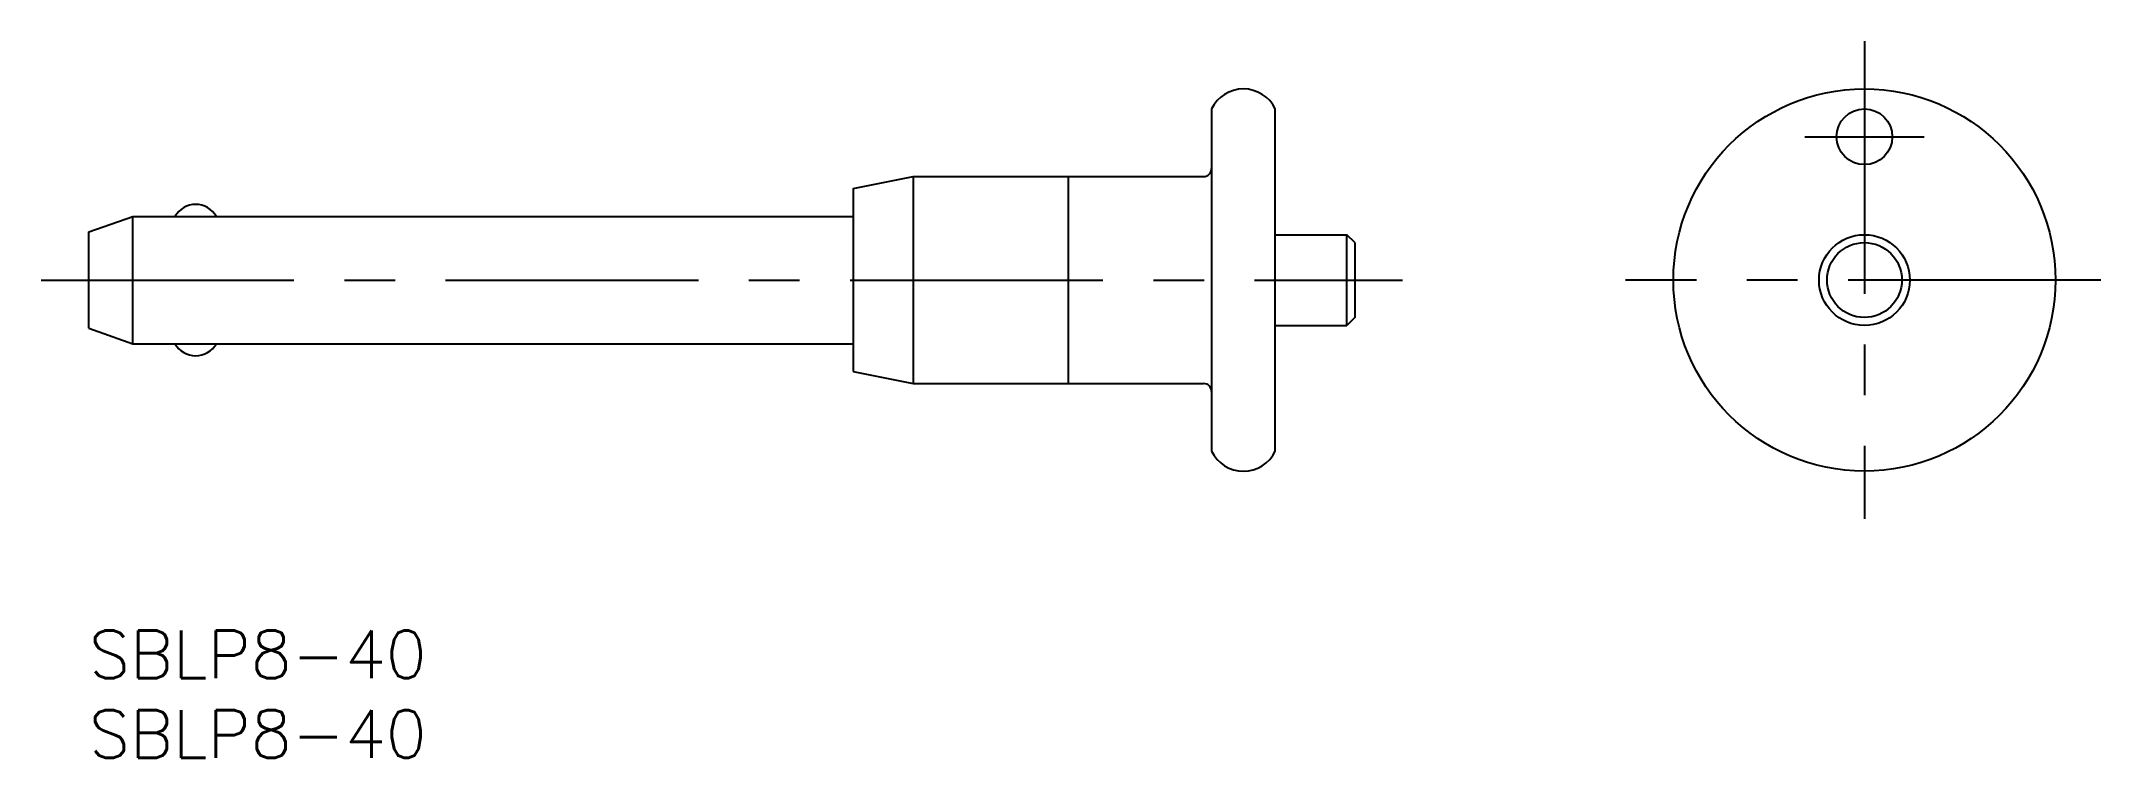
# Model space of a CAD drawing. Extents: x -3 to 126, y -8 to 37.
import ezdxf

# ---------------------------------------------------------------- set-up
doc = ezdxf.new("R2010")
doc.units = 0
doc.header["$LTSCALE"] = 0.5
doc.linetypes.add('CENTER', pattern=[50.8, 31.75, -6.35, 6.35, -6.35])
doc.layers.get('0').update_dxf_attribs({"linetype": 'CONTINUOUS'})
for name, color, linetype in [('MSM_CENTER', 1, 'CENTER'), ('MSM_CONTINUOUS', 7, 'CONTINUOUS'), ('MSM_PART_NUMBER', 7, 'CONTINUOUS')]:
    doc.layers.add(name, color=color, linetype=linetype)
doc.styles.get("Standard").update_dxf_attribs({"font": 'txt.shx', "height": 3, "bigfont": 'bigfont.shx'})

# ---------------------------------------------------------------- blocks, each defined once
blk = doc.blocks.new('*U11')
at = {"layer": 'MSM_PART_NUMBER'}
blk.add_text('SBLP8-40', height=3, dxfattribs=at).set_placement((0, -3))
blk = doc.blocks.new('*U12')
at = {"layer": 'MSM_PART_NUMBER'}
blk.add_text('SBLP8-40', height=3, dxfattribs=at).set_placement((0, -8))

msp = doc.modelspace()

# ---------------------------------------------------------------- linework, layer by layer
for p, q in [((70.5, 32.75), (70.5, 11.25)), ((74.5, 11.25), (74.5, 32.75)), ((48, 27.75), (51.75, 28.5)), ((51.75, 28.5), (70, 28.5)), ((51.75, 28.5), (51.75, 15.5)), ((61.5, 28.5), (61.5, 15.5)), ((48, 27.75), (48, 16.25)), ((0, 25.02), (2.747477, 26)), ((2.747477, 26), (48, 26)), ((2.747477, 18), (2.747477, 26)), ((0, 18.98), (0, 25.02)), ((74.5, 24.85), (79, 24.85)), ((79.5, 24.35), (79, 24.85)), ((79, 19.15), (79, 24.85)), ((79.5, 24.35), (79.5, 19.65)), ((79.5, 19.65), (79, 19.15)), ((0, 18.98), (2.747477, 18)), ((74.5, 19.15), (79, 19.15)), ((2.747477, 18), (48, 18)), ((48, 16.25), (51.75, 15.5)), ((51.75, 15.5), (70, 15.5))]:
    msp.add_line(p, q)
for centre, radius in [((111.5, 22), 12), ((111.5, 31), 1.75), ((111.5, 22), 2.85), ((111.5, 22), 2.35)]:
    msp.add_circle(centre, radius)
for centre, radius, start, end in [((72.5, 31.775), 2.225, 25.989234, 154.010766), ((70, 29), 0.5, 270, 0), ((6.700962, 25.25), 1.5, 30, 150), ((6.700962, 18.75), 1.5, 210, 330), ((70, 15), 0.5, 0, 90), ((72.5, 12.225), 2.225, 205.989234, 334.010766)]:
    msp.add_arc(centre, radius, start, end)
at = {"layer": 'MSM_CENTER'}
for p, q in [((111.5, 37), (111.5, 7)), ((107.75, 31), (115.25, 31)), ((-3, 22), (82.5, 22)), ((126.343926, 22), (96.5, 22))]:
    msp.add_line(p, q, dxfattribs=at)

# ---------------------------------------------------------------- block references
at = {"layer": 'MSM_CONTINUOUS'}
for name in ['*U11', '*U12']:
    msp.add_blockref(name, (0, 0), dxfattribs=at)

doc.saveas('drawing.dxf')
